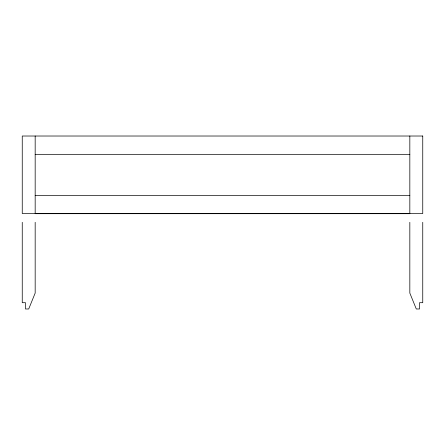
<?xml version="1.0" encoding="UTF-8"?>
<svg xmlns="http://www.w3.org/2000/svg" width="445" height="445" viewBox="0 0 445 445"><rect width="100%" height="100%" fill="white"/><g stroke="black" fill="none" stroke-linecap="round" stroke-linejoin="round"><path stroke-width="0.67" d="M409.828 222.3L409.828 293.083L416.292 308.98L419.518 308.98L419.518 302.7L422.75 302.7L422.75 222.3M35.172 154.332L409.828 154.332M35.172 195.383L409.828 195.383M409.828 136.02L409.828 213.695L35.172 213.695L35.172 136.02M35.172 222.3L35.172 293.083L28.708 308.98L25.482 308.98L25.482 302.7L22.25 302.7L22.25 222.3M422.75 136.02L22.25 136.02L22.25 213.533L422.75 213.533L422.75 136.02"/></g></svg>
